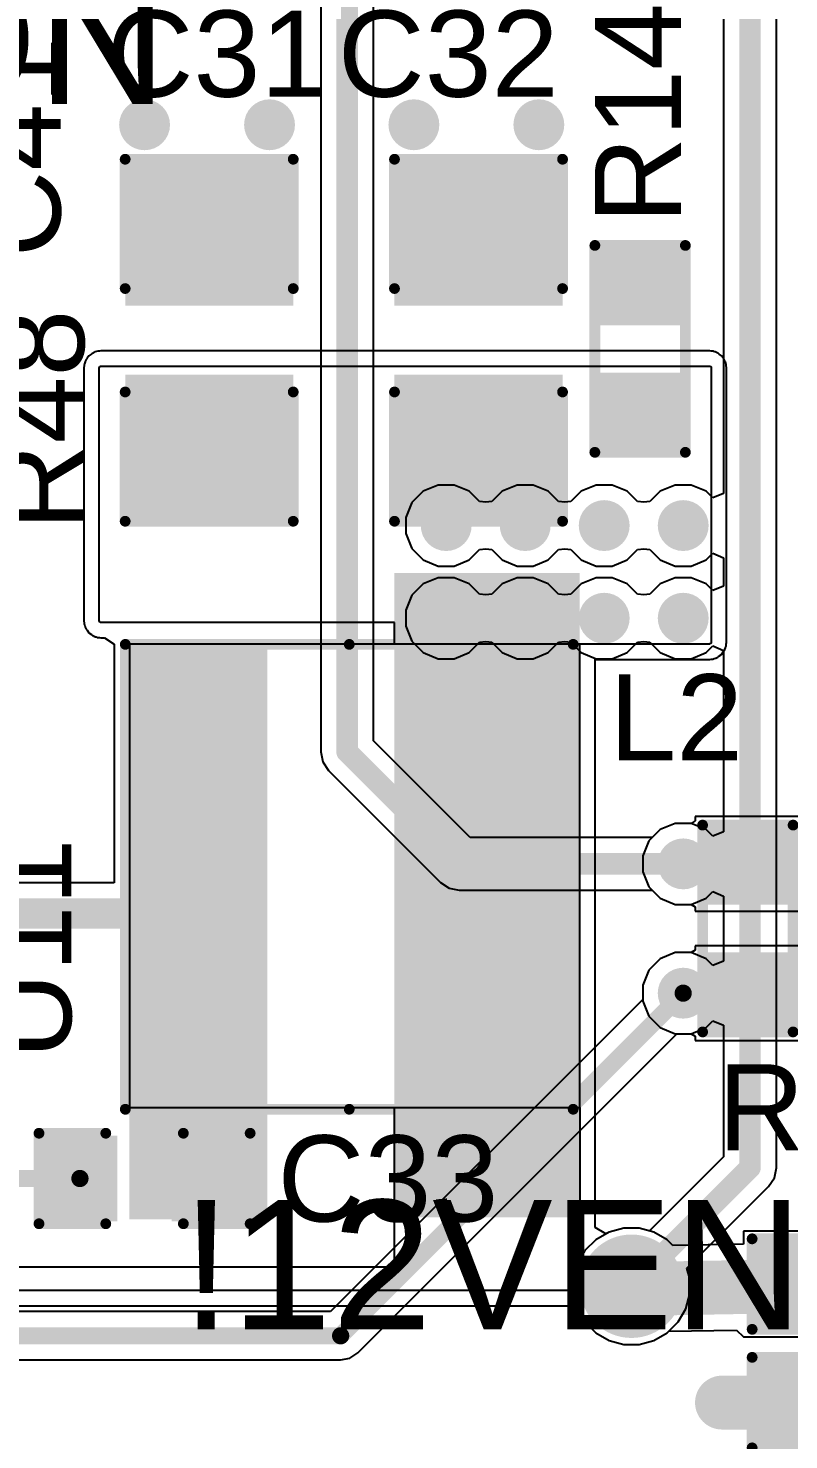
# Model space of a CAD drawing. Header units: millimetres. Extents: x 0 to 215, y 0 to 215.
# Drawn here: x 1.191 to 1.544, y 1.318 to 1.973 of the extents above; entities that cross this region are included whole.
import ezdxf

# ---------------------------------------------------------------- set-up
doc = ezdxf.new("R2010")
doc.units = ezdxf.units.MM
doc.header["$MEASUREMENT"] = 0
for name, color, linetype in [('BottomLayer', 5, 'Continuous'), ('BottomSolder', 6, 'Continuous'), ('MultiLayer', 9, 'Continuous'), ('PadHoleLayer', 156, 'Continuous'), ('TopLayer', 1, 'Continuous'), ('TopOverlay', 2, 'Continuous'), ('TopPaste', 8, 'Continuous'), ('TopSolder', 216, 'Continuous'), ('ViaHoleLayer', 16, 'Continuous')]:
    doc.layers.add(name, color=color, linetype=linetype)
doc.styles.add('Arial', font='', dxfattribs={"height": 0.2})
doc.styles.get('Arial').set_extended_font_data('Arial')

# ---------------------------------------------------------------- blocks, each defined once
blk = doc.blocks.new('R___0603_26')
at = {"layer": 'TopLayer'}
for points in [[(-0.015, 0.0175), (-0.015, -0.0175), (-0.045, -0.0175), (-0.045, 0.0175)], [(0.045, 0.0175), (0.045, -0.0175), (0.015, -0.0175), (0.015, 0.0175)]]:
    blk.add_hatch(color=1, dxfattribs=at).paths.add_polyline_path(points)
at = {"layer": 'TopPaste'}
for points in [[(-0.015, 0.0175), (-0.015, -0.0175), (-0.045, -0.0175), (-0.045, 0.0175)], [(0.045, 0.0175), (0.045, -0.0175), (0.015, -0.0175), (0.015, 0.0175)]]:
    blk.add_hatch(color=8, dxfattribs=at).paths.add_polyline_path(points)
at = {"layer": 'TopSolder'}
for points in [[(-0.011, 0.0215), (-0.011, -0.0215), (-0.049, -0.0215), (-0.049, 0.0215)], [(0.049, 0.0215), (0.049, -0.0215), (0.011, -0.0215), (0.011, 0.0215)]]:
    blk.add_hatch(color=216, dxfattribs=at).paths.add_polyline_path(points)
at = {"layer": 'TopOverlay', "const_width": 0.005}
for points in [[(-0.048, -0.021), (-0.048, 0.021)], [(0.048, 0.021), (-0.048, 0.021)], [(0.048, -0.021), (0.048, 0.021)], [(0.048, -0.021), (-0.048, -0.021)]]:
    blk.add_lwpolyline(points, dxfattribs=at)
at = {"layer": 'TopOverlay', "const_width": 0.0025}
for points in [[(-0.04925, 0.021, 1), (-0.04675, 0.021, 1)], [(-0.04925, 0.021, 1), (-0.04675, 0.021, 1)], [(0.04675, 0.021, 1), (0.04925, 0.021, 1)], [(0.04675, 0.021, 1), (0.04925, 0.021, 1)], [(-0.04925, -0.021, 1), (-0.04675, -0.021, 1)], [(-0.04925, -0.021, 1), (-0.04675, -0.021, 1)], [(0.04675, -0.021, 1), (0.04925, -0.021, 1)], [(0.04675, -0.021, 1), (0.04925, -0.021, 1)]]:
    blk.add_lwpolyline(points, format="xyb", close=True, dxfattribs=at)
blk = doc.blocks.new('R___0603_37')
at = {"layer": 'TopLayer'}
for points in [[(-0.015, 0.0175), (-0.015, -0.0175), (-0.045, -0.0175), (-0.045, 0.0175)], [(0.045, 0.0175), (0.045, -0.0175), (0.015, -0.0175), (0.015, 0.0175)]]:
    blk.add_hatch(color=1, dxfattribs=at).paths.add_polyline_path(points)
at = {"layer": 'TopPaste'}
for points in [[(-0.015, 0.0175), (-0.015, -0.0175), (-0.045, -0.0175), (-0.045, 0.0175)], [(0.045, 0.0175), (0.045, -0.0175), (0.015, -0.0175), (0.015, 0.0175)]]:
    blk.add_hatch(color=8, dxfattribs=at).paths.add_polyline_path(points)
at = {"layer": 'TopSolder'}
for points in [[(-0.011, 0.0215), (-0.011, -0.0215), (-0.049, -0.0215), (-0.049, 0.0215)], [(0.049, 0.0215), (0.049, -0.0215), (0.011, -0.0215), (0.011, 0.0215)]]:
    blk.add_hatch(color=216, dxfattribs=at).paths.add_polyline_path(points)
at = {"layer": 'TopOverlay', "const_width": 0.005}
for points in [[(-0.048, 0.021), (-0.048, -0.021)], [(0.048, 0.021), (-0.048, 0.021)], [(0.048, 0.021), (0.048, -0.021)], [(0.048, -0.021), (-0.048, -0.021)]]:
    blk.add_lwpolyline(points, dxfattribs=at)
at = {"layer": 'TopOverlay', "const_width": 0.0025}
for points in [[(-0.04925, 0.021, 1), (-0.04675, 0.021, 1)], [(-0.04925, 0.021, 1), (-0.04675, 0.021, 1)], [(0.04675, 0.021, 1), (0.04925, 0.021, 1)], [(0.04675, 0.021, 1), (0.04925, 0.021, 1)], [(-0.04925, -0.021, 1), (-0.04675, -0.021, 1)], [(-0.04925, -0.021, 1), (-0.04675, -0.021, 1)], [(0.04675, -0.021, 1), (0.04925, -0.021, 1)], [(0.04675, -0.021, 1), (0.04925, -0.021, 1)]]:
    blk.add_lwpolyline(points, format="xyb", close=True, dxfattribs=at)
blk = doc.blocks.new('R___0603_38')
at = {"layer": 'TopLayer'}
for points in [[(-0.015, 0.0175), (-0.015, -0.0175), (-0.045, -0.0175), (-0.045, 0.0175)], [(0.045, 0.0175), (0.045, -0.0175), (0.015, -0.0175), (0.015, 0.0175)]]:
    blk.add_hatch(color=1, dxfattribs=at).paths.add_polyline_path(points)
at = {"layer": 'TopPaste'}
for points in [[(-0.015, 0.0175), (-0.015, -0.0175), (-0.045, -0.0175), (-0.045, 0.0175)], [(0.045, 0.0175), (0.045, -0.0175), (0.015, -0.0175), (0.015, 0.0175)]]:
    blk.add_hatch(color=8, dxfattribs=at).paths.add_polyline_path(points)
at = {"layer": 'TopSolder'}
for points in [[(-0.011, 0.0215), (-0.011, -0.0215), (-0.049, -0.0215), (-0.049, 0.0215)], [(0.049, 0.0215), (0.049, -0.0215), (0.011, -0.0215), (0.011, 0.0215)]]:
    blk.add_hatch(color=216, dxfattribs=at).paths.add_polyline_path(points)
at = {"layer": 'TopOverlay', "const_width": 0.005}
for points in [[(-0.048, -0.021), (-0.048, 0.021)], [(-0.048, 0.021), (0.048, 0.021)], [(0.048, -0.021), (0.048, 0.021)], [(-0.048, -0.021), (0.048, -0.021)]]:
    blk.add_lwpolyline(points, dxfattribs=at)
at = {"layer": 'TopOverlay', "const_width": 0.0025}
for points in [[(-0.04925, 0.021, 1), (-0.04675, 0.021, 1)], [(-0.04925, 0.021, 1), (-0.04675, 0.021, 1)], [(0.04675, 0.021, 1), (0.04925, 0.021, 1)], [(0.04675, 0.021, 1), (0.04925, 0.021, 1)], [(-0.04925, -0.021, 1), (-0.04675, -0.021, 1)], [(-0.04925, -0.021, 1), (-0.04675, -0.021, 1)], [(0.04675, -0.021, 1), (0.04925, -0.021, 1)], [(0.04675, -0.021, 1), (0.04925, -0.021, 1)]]:
    blk.add_lwpolyline(points, format="xyb", close=True, dxfattribs=at)
blk = doc.blocks.new('R___0603_67')
at = {"layer": 'TopLayer'}
for points in [[(-0.015, 0.0175), (-0.015, -0.0175), (-0.045, -0.0175), (-0.045, 0.0175)], [(0.045, 0.0175), (0.045, -0.0175), (0.015, -0.0175), (0.015, 0.0175)]]:
    blk.add_hatch(color=1, dxfattribs=at).paths.add_polyline_path(points)
at = {"layer": 'TopPaste'}
for points in [[(-0.015, 0.0175), (-0.015, -0.0175), (-0.045, -0.0175), (-0.045, 0.0175)], [(0.045, 0.0175), (0.045, -0.0175), (0.015, -0.0175), (0.015, 0.0175)]]:
    blk.add_hatch(color=8, dxfattribs=at).paths.add_polyline_path(points)
at = {"layer": 'TopSolder'}
for points in [[(-0.011, 0.0215), (-0.011, -0.0215), (-0.049, -0.0215), (-0.049, 0.0215)], [(0.049, 0.0215), (0.049, -0.0215), (0.011, -0.0215), (0.011, 0.0215)]]:
    blk.add_hatch(color=216, dxfattribs=at).paths.add_polyline_path(points)
at = {"layer": 'TopOverlay', "const_width": 0.005}
for points in [[(0.048, 0.021), (-0.048, 0.021)], [(-0.048, -0.021), (-0.048, 0.021)], [(0.048, -0.021), (0.048, 0.021)], [(0.048, -0.021), (-0.048, -0.021)]]:
    blk.add_lwpolyline(points, dxfattribs=at)
at = {"layer": 'TopOverlay', "const_width": 0.0025}
for points in [[(-0.04925, 0.021, 1), (-0.04675, 0.021, 1)], [(-0.04925, 0.021, 1), (-0.04675, 0.021, 1)], [(0.04675, 0.021, 1), (0.04925, 0.021, 1)], [(0.04675, 0.021, 1), (0.04925, 0.021, 1)], [(-0.04925, -0.021, 1), (-0.04675, -0.021, 1)], [(-0.04925, -0.021, 1), (-0.04675, -0.021, 1)], [(0.04675, -0.021, 1), (0.04925, -0.021, 1)], [(0.04675, -0.021, 1), (0.04925, -0.021, 1)]]:
    blk.add_lwpolyline(points, format="xyb", close=True, dxfattribs=at)
blk = doc.blocks.new('XAL5030_122MEC_95')
at = {"layer": 'TopLayer'}
for points in [[(-0.08839, -0.09252), (-0.08839, 0.09252), (-0.04193, 0.09252), (-0.04193, -0.09252)], [(0.04193, -0.09252), (0.04193, 0.09252), (0.08839, 0.09252), (0.08839, -0.09252)]]:
    blk.add_hatch(color=1, dxfattribs=at).paths.add_polyline_path(points)
at = {"layer": 'TopPaste'}
for points in [[(-0.08839, -0.09252), (-0.08839, 0.09252), (-0.04193, 0.09252), (-0.04193, -0.09252)], [(0.04193, -0.09252), (0.04193, 0.09252), (0.08839, 0.09252), (0.08839, -0.09252)]]:
    blk.add_hatch(color=8, dxfattribs=at).paths.add_polyline_path(points)
at = {"layer": 'TopSolder'}
for points in [[(-0.09039, -0.09452), (-0.09039, 0.09452), (-0.03993, 0.09452), (-0.03993, -0.09452)], [(0.03993, -0.09452), (0.03993, 0.09452), (0.09039, 0.09452), (0.09039, -0.09452)]]:
    blk.add_hatch(color=216, dxfattribs=at).paths.add_polyline_path(points)
at = {"layer": 'TopOverlay', "const_width": 0.005}
for points in [[(0, 0.10787), (-0.10394, 0.10787)], [(-0.10394, 0.10787), (-0.10394, -0.10787)], [(0.10394, 0.10787), (0, 0.10787)], [(0.10394, 0.10787), (0.10394, -0.10787)], [(0, -0.10787), (-0.10394, -0.10787)], [(0.10394, -0.10787), (0, -0.10787)]]:
    blk.add_lwpolyline(points, dxfattribs=at)
at = {"layer": 'TopOverlay', "const_width": 0.0025}
for points in [[(-0.10519, 0.10787, 1), (-0.10269, 0.10787, 1)], [(-0.10519, 0.10787, 1), (-0.10269, 0.10787, 1)], [(-0.00125, 0.10787, 1), (0.00125, 0.10787, 1)], [(-0.00125, 0.10787, 1), (0.00125, 0.10787, 1)], [(0.10269, 0.10787, 1), (0.10519, 0.10787, 1)], [(0.10269, 0.10787, 1), (0.10519, 0.10787, 1)], [(-0.10519, -0.10787, 1), (-0.10269, -0.10787, 1)], [(-0.10519, -0.10787, 1), (-0.10269, -0.10787, 1)], [(-0.00125, -0.10787, 1), (0.00125, -0.10787, 1)], [(-0.00125, -0.10787, 1), (0.00125, -0.10787, 1)], [(0.10269, -0.10787, 1), (0.10519, -0.10787, 1)], [(0.10269, -0.10787, 1), (0.10519, -0.10787, 1)]]:
    blk.add_lwpolyline(points, format="xyb", close=True, dxfattribs=at)
blk = doc.blocks.new('T____P______TH_1_8___H_________0_92___113')
at = {"layer": 'BottomLayer'}
h = blk.add_hatch(color=5, dxfattribs=at)
edge = h.paths.add_edge_path()
edge.add_arc((0, 0), 0.02, 0, 360)
at = {"layer": 'BottomSolder'}
h = blk.add_hatch(color=6, dxfattribs=at)
edge = h.paths.add_edge_path()
edge.add_arc((0, 0), 0.024, 0, 360)
at = {"layer": 'MultiLayer'}
h = blk.add_hatch(color=9, dxfattribs=at)
edge = h.paths.add_edge_path()
edge.add_arc((0, 0), 0.02, 0, 360)
at = {"layer": 'PadHoleLayer'}
h = blk.add_hatch(color=156, dxfattribs=at)
edge = h.paths.add_edge_path()
edge.add_arc((0, 0), 0.01, 0, 360)
at = {"layer": 'TopLayer'}
h = blk.add_hatch(color=1, dxfattribs=at)
edge = h.paths.add_edge_path()
edge.add_arc((0, 0), 0.02, 0, 360)
at = {"layer": 'TopSolder'}
h = blk.add_hatch(color=216, dxfattribs=at)
edge = h.paths.add_edge_path()
edge.add_arc((0, 0), 0.024, 0, 360)
blk = doc.blocks.new('C___0603_174')
at = {"layer": 'TopLayer'}
for points in [[(-0.015, 0.0175), (-0.015, -0.0175), (-0.045, -0.0175), (-0.045, 0.0175)], [(0.045, 0.0175), (0.045, -0.0175), (0.015, -0.0175), (0.015, 0.0175)]]:
    blk.add_hatch(color=1, dxfattribs=at).paths.add_polyline_path(points)
at = {"layer": 'TopPaste'}
for points in [[(-0.015, 0.0175), (-0.015, -0.0175), (-0.045, -0.0175), (-0.045, 0.0175)], [(0.045, 0.0175), (0.045, -0.0175), (0.015, -0.0175), (0.015, 0.0175)]]:
    blk.add_hatch(color=8, dxfattribs=at).paths.add_polyline_path(points)
at = {"layer": 'TopSolder'}
for points in [[(-0.01264, 0.01986), (-0.01264, -0.01986), (-0.04736, -0.01986), (-0.04736, 0.01986)], [(0.04736, 0.01986), (0.04736, -0.01986), (0.01264, -0.01986), (0.01264, 0.01986)]]:
    blk.add_hatch(color=216, dxfattribs=at).paths.add_polyline_path(points)
at = {"layer": 'TopOverlay', "const_width": 0.005}
for points in [[(-0.049, -0.021), (-0.049, 0.021)], [(-0.049, 0.021), (-0.018, 0.021)], [(0.018, 0.021), (0.049, 0.021)], [(0.049, -0.021), (0.049, 0.021)], [(-0.049, -0.021), (-0.018, -0.021)], [(0.018, -0.021), (0.049, -0.021)]]:
    blk.add_lwpolyline(points, dxfattribs=at)
at = {"layer": 'TopOverlay', "const_width": 0.0025}
for points in [[(-0.05025, 0.021, 1), (-0.04775, 0.021, 1)], [(-0.05025, 0.021, 1), (-0.04775, 0.021, 1)], [(-0.01925, 0.021, 1), (-0.01675, 0.021, 1)], [(0.01675, 0.021, 1), (0.01925, 0.021, 1)], [(0.04775, 0.021, 1), (0.05025, 0.021, 1)], [(0.04775, 0.021, 1), (0.05025, 0.021, 1)], [(-0.05025, -0.021, 1), (-0.04775, -0.021, 1)], [(-0.05025, -0.021, 1), (-0.04775, -0.021, 1)], [(-0.01925, -0.021, 1), (-0.01675, -0.021, 1)], [(0.01675, -0.021, 1), (0.01925, -0.021, 1)], [(0.04775, -0.021, 1), (0.05025, -0.021, 1)], [(0.04775, -0.021, 1), (0.05025, -0.021, 1)]]:
    blk.add_lwpolyline(points, format="xyb", close=True, dxfattribs=at)
blk = doc.blocks.new('C___1206_175')
at = {"layer": 'TopLayer'}
for points in [[(-0.08, 0.035), (-0.02, 0.035), (-0.02, -0.035), (-0.08, -0.035)], [(0.02, 0.035), (0.08, 0.035), (0.08, -0.035), (0.02, -0.035)]]:
    blk.add_hatch(color=1, dxfattribs=at).paths.add_polyline_path(points)
at = {"layer": 'TopPaste'}
for points in [[(-0.08, 0.035), (-0.02, 0.035), (-0.02, -0.035), (-0.08, -0.035)], [(0.02, 0.035), (0.08, 0.035), (0.08, -0.035), (0.02, -0.035)]]:
    blk.add_hatch(color=8, dxfattribs=at).paths.add_polyline_path(points)
at = {"layer": 'TopSolder'}
for points in [[(-0.084, 0.039), (-0.016, 0.039), (-0.016, -0.039), (-0.084, -0.039)], [(0.016, 0.039), (0.084, 0.039), (0.084, -0.039), (0.016, -0.039)]]:
    blk.add_hatch(color=216, dxfattribs=at).paths.add_polyline_path(points)
at = {"layer": 'TopOverlay', "const_width": 0.005}
for points in [[(-0.024, 0.039), (-0.084, 0.039)], [(-0.084, -0.039), (-0.084, 0.039)], [(0.084, 0.039), (0.024, 0.039)], [(0.084, -0.039), (0.084, 0.039)], [(-0.024, -0.039), (-0.084, -0.039)], [(0.084, -0.039), (0.024, -0.039)]]:
    blk.add_lwpolyline(points, dxfattribs=at)
at = {"layer": 'TopOverlay', "const_width": 0.0025}
for points in [[(-0.08525, 0.039, 1), (-0.08275, 0.039, 1)], [(-0.08525, 0.039, 1), (-0.08275, 0.039, 1)], [(-0.02525, 0.039, 1), (-0.02275, 0.039, 1)], [(0.02275, 0.039, 1), (0.02525, 0.039, 1)], [(0.08275, 0.039, 1), (0.08525, 0.039, 1)], [(0.08275, 0.039, 1), (0.08525, 0.039, 1)], [(-0.08525, -0.039, 1), (-0.08275, -0.039, 1)], [(-0.08525, -0.039, 1), (-0.08275, -0.039, 1)], [(-0.02525, -0.039, 1), (-0.02275, -0.039, 1)], [(0.02275, -0.039, 1), (0.02525, -0.039, 1)], [(0.08275, -0.039, 1), (0.08525, -0.039, 1)], [(0.08275, -0.039, 1), (0.08525, -0.039, 1)]]:
    blk.add_lwpolyline(points, format="xyb", close=True, dxfattribs=at)
blk = doc.blocks.new('C___1206_176')
at = {"layer": 'TopLayer'}
for points in [[(-0.08, 0.035), (-0.02, 0.035), (-0.02, -0.035), (-0.08, -0.035)], [(0.02, 0.035), (0.08, 0.035), (0.08, -0.035), (0.02, -0.035)]]:
    blk.add_hatch(color=1, dxfattribs=at).paths.add_polyline_path(points)
at = {"layer": 'TopPaste'}
for points in [[(-0.08, 0.035), (-0.02, 0.035), (-0.02, -0.035), (-0.08, -0.035)], [(0.02, 0.035), (0.08, 0.035), (0.08, -0.035), (0.02, -0.035)]]:
    blk.add_hatch(color=8, dxfattribs=at).paths.add_polyline_path(points)
at = {"layer": 'TopSolder'}
for points in [[(-0.084, 0.039), (-0.016, 0.039), (-0.016, -0.039), (-0.084, -0.039)], [(0.016, 0.039), (0.084, 0.039), (0.084, -0.039), (0.016, -0.039)]]:
    blk.add_hatch(color=216, dxfattribs=at).paths.add_polyline_path(points)
at = {"layer": 'TopOverlay', "const_width": 0.005}
for points in [[(-0.024, 0.039), (-0.084, 0.039)], [(-0.084, -0.039), (-0.084, 0.039)], [(0.084, 0.039), (0.024, 0.039)], [(0.084, -0.039), (0.084, 0.039)], [(-0.024, -0.039), (-0.084, -0.039)], [(0.084, -0.039), (0.024, -0.039)]]:
    blk.add_lwpolyline(points, dxfattribs=at)
at = {"layer": 'TopOverlay', "const_width": 0.0025}
for points in [[(-0.08525, 0.039, 1), (-0.08275, 0.039, 1)], [(-0.08525, 0.039, 1), (-0.08275, 0.039, 1)], [(-0.02525, 0.039, 1), (-0.02275, 0.039, 1)], [(0.02275, 0.039, 1), (0.02525, 0.039, 1)], [(0.08275, 0.039, 1), (0.08525, 0.039, 1)], [(0.08275, 0.039, 1), (0.08525, 0.039, 1)], [(-0.08525, -0.039, 1), (-0.08275, -0.039, 1)], [(-0.08525, -0.039, 1), (-0.08275, -0.039, 1)], [(-0.02525, -0.039, 1), (-0.02275, -0.039, 1)], [(0.02275, -0.039, 1), (0.02525, -0.039, 1)], [(0.08275, -0.039, 1), (0.08525, -0.039, 1)], [(0.08275, -0.039, 1), (0.08525, -0.039, 1)]]:
    blk.add_lwpolyline(points, format="xyb", close=True, dxfattribs=at)

msp = doc.modelspace()

# ---------------------------------------------------------------- hatches: boundary and pattern name
at = {"layer": 'BottomLayer'}
h = msp.add_hatch(color=5, dxfattribs=at)
edge = h.paths.add_edge_path()
edge.add_arc((1.245, 1.928), 0.01181, 0, 360)
h = msp.add_hatch(color=5, dxfattribs=at)
edge = h.paths.add_edge_path()
edge.add_arc((1.303, 1.928), 0.01181, 0, 360)
h = msp.add_hatch(color=5, dxfattribs=at)
edge = h.paths.add_edge_path()
edge.add_arc((1.37, 1.928), 0.01181, 0, 360)
h = msp.add_hatch(color=5, dxfattribs=at)
edge = h.paths.add_edge_path()
edge.add_arc((1.428, 1.928), 0.01181, 0, 360)
h = msp.add_hatch(color=5, dxfattribs=at)
edge = h.paths.add_edge_path()
edge.add_arc((1.385, 1.742), 0.01181, 0, 360)
h = msp.add_hatch(color=5, dxfattribs=at)
edge = h.paths.add_edge_path()
edge.add_arc((1.42167, 1.742), 0.01181, 0, 360)
h = msp.add_hatch(color=5, dxfattribs=at)
edge = h.paths.add_edge_path()
edge.add_arc((1.45833, 1.742), 0.01181, 0, 360)
h = msp.add_hatch(color=5, dxfattribs=at)
edge = h.paths.add_edge_path()
edge.add_arc((1.495, 1.742), 0.01181, 0, 360)
h = msp.add_hatch(color=5, dxfattribs=at)
edge = h.paths.add_edge_path()
edge.add_arc((1.385, 1.699), 0.01181, 0, 360)
h = msp.add_hatch(color=5, dxfattribs=at)
edge = h.paths.add_edge_path()
edge.add_arc((1.42167, 1.699), 0.01181, 0, 360)
h = msp.add_hatch(color=5, dxfattribs=at)
edge = h.paths.add_edge_path()
edge.add_arc((1.45833, 1.699), 0.01181, 0, 360)
h = msp.add_hatch(color=5, dxfattribs=at)
edge = h.paths.add_edge_path()
edge.add_arc((1.495, 1.699), 0.01181, 0, 360)
h = msp.add_hatch(color=5, dxfattribs=at)
edge = h.paths.add_edge_path()
edge.add_arc((1.495, 1.585), 0.01181, 0, 360)
h = msp.add_hatch(color=5, dxfattribs=at)
edge = h.paths.add_edge_path()
edge.add_arc((1.495, 1.525), 0.01181, 0, 360)
h = msp.add_hatch(color=5, dxfattribs=at)
edge = h.paths.add_edge_path()
edge.add_arc((1.513, 1.335), 0.01181, 0, 360)
at = {"layer": 'TopLayer'}
h = msp.add_hatch(color=1, dxfattribs=at)
edge = h.paths.add_edge_path()
edge.add_arc((1.245, 1.928), 0.01181, 0, 360)
h = msp.add_hatch(color=1, dxfattribs=at)
edge = h.paths.add_edge_path()
edge.add_arc((1.303, 1.928), 0.01181, 0, 360)
h = msp.add_hatch(color=1, dxfattribs=at)
edge = h.paths.add_edge_path()
edge.add_arc((1.37, 1.928), 0.01181, 0, 360)
h = msp.add_hatch(color=1, dxfattribs=at)
edge = h.paths.add_edge_path()
edge.add_arc((1.428, 1.928), 0.01181, 0, 360)
h = msp.add_hatch(color=1, dxfattribs=at)
edge = h.paths.add_edge_path()
edge.add_arc((1.385, 1.742), 0.01181, 0, 360)
h = msp.add_hatch(color=1, dxfattribs=at)
edge = h.paths.add_edge_path()
edge.add_arc((1.42167, 1.742), 0.01181, 0, 360)
h = msp.add_hatch(color=1, dxfattribs=at)
edge = h.paths.add_edge_path()
edge.add_arc((1.45833, 1.742), 0.01181, 0, 360)
h = msp.add_hatch(color=1, dxfattribs=at)
edge = h.paths.add_edge_path()
edge.add_arc((1.495, 1.742), 0.01181, 0, 360)
for points in [[(1.361, 1.421), (1.447, 1.421), (1.447, 1.72), (1.361, 1.72)], [(1.238, 1.42), (1.302, 1.42), (1.302, 1.687), (1.238, 1.687)], [(1.026, 1.555), (1.267, 1.555), (1.267, 1.569), (1.026, 1.569)]]:
    msp.add_hatch(color=1, dxfattribs=at).paths.add_polyline_path(points)
h = msp.add_hatch(color=1, dxfattribs=at)
edge = h.paths.add_edge_path()
edge.add_arc((1.385, 1.699), 0.01181, 0, 360)
h = msp.add_hatch(color=1, dxfattribs=at)
edge = h.paths.add_edge_path()
edge.add_arc((1.42167, 1.699), 0.01181, 0, 360)
h = msp.add_hatch(color=1, dxfattribs=at)
edge = h.paths.add_edge_path()
edge.add_arc((1.45833, 1.699), 0.01181, 0, 360)
h = msp.add_hatch(color=1, dxfattribs=at)
edge = h.paths.add_edge_path()
edge.add_arc((1.495, 1.699), 0.01181, 0, 360)
h = msp.add_hatch(color=1, dxfattribs=at)
edge = h.paths.add_edge_path()
edge.add_arc((1.495, 1.585), 0.01181, 0, 360)
h = msp.add_hatch(color=1, dxfattribs=at)
edge = h.paths.add_edge_path()
edge.add_arc((1.495, 1.525), 0.01181, 0, 360)
h = msp.add_hatch(color=1, dxfattribs=at)
edge = h.paths.add_edge_path()
edge.add_arc((1.513, 1.335), 0.01181, 0, 360)
at = {"layer": 'ViaHoleLayer'}
h = msp.add_hatch(color=16, dxfattribs=at)
edge = h.paths.add_edge_path()
edge.add_arc((1.245, 1.928), 0.00591, 0, 360)
h = msp.add_hatch(color=16, dxfattribs=at)
edge = h.paths.add_edge_path()
edge.add_arc((1.303, 1.928), 0.00591, 0, 360)
h = msp.add_hatch(color=16, dxfattribs=at)
edge = h.paths.add_edge_path()
edge.add_arc((1.37, 1.928), 0.00591, 0, 360)
h = msp.add_hatch(color=16, dxfattribs=at)
edge = h.paths.add_edge_path()
edge.add_arc((1.428, 1.928), 0.00591, 0, 360)
h = msp.add_hatch(color=16, dxfattribs=at)
edge = h.paths.add_edge_path()
edge.add_arc((1.385, 1.742), 0.00591, 0, 360)
h = msp.add_hatch(color=16, dxfattribs=at)
edge = h.paths.add_edge_path()
edge.add_arc((1.42167, 1.742), 0.00591, 0, 360)
h = msp.add_hatch(color=16, dxfattribs=at)
edge = h.paths.add_edge_path()
edge.add_arc((1.45833, 1.742), 0.00591, 0, 360)
h = msp.add_hatch(color=16, dxfattribs=at)
edge = h.paths.add_edge_path()
edge.add_arc((1.495, 1.742), 0.00591, 0, 360)
h = msp.add_hatch(color=16, dxfattribs=at)
edge = h.paths.add_edge_path()
edge.add_arc((1.385, 1.699), 0.00591, 0, 360)
h = msp.add_hatch(color=16, dxfattribs=at)
edge = h.paths.add_edge_path()
edge.add_arc((1.42167, 1.699), 0.00591, 0, 360)
h = msp.add_hatch(color=16, dxfattribs=at)
edge = h.paths.add_edge_path()
edge.add_arc((1.45833, 1.699), 0.00591, 0, 360)
h = msp.add_hatch(color=16, dxfattribs=at)
edge = h.paths.add_edge_path()
edge.add_arc((1.495, 1.699), 0.00591, 0, 360)
h = msp.add_hatch(color=16, dxfattribs=at)
edge = h.paths.add_edge_path()
edge.add_arc((1.495, 1.585), 0.00591, 0, 360)
h = msp.add_hatch(color=16, dxfattribs=at)
edge = h.paths.add_edge_path()
edge.add_arc((1.495, 1.525), 0.00591, 0, 360)
h = msp.add_hatch(color=16, dxfattribs=at)
edge = h.paths.add_edge_path()
edge.add_arc((1.513, 1.335), 0.00591, 0, 360)

# ---------------------------------------------------------------- linework, layer by layer
at = {"layer": 'BottomLayer'}
for p, q in [((1.32676, 2.282), (1.32676, 1.637)), ((1.35124, 1.64207), (1.35124, 2.27693)), ((1.51376, 2.126), (1.51376, 1.75691)), ((1.53824, 1.444), (1.53824, 2.12093)), ((1.37434, 1.75795), (1.36905, 1.75266)), ((1.38126, 1.76081), (1.37434, 1.75795)), ((1.38874, 1.76081), (1.38126, 1.76081)), ((1.39566, 1.75795), (1.38874, 1.76081)), ((1.4005, 1.75311), (1.39566, 1.75795)), ((1.41101, 1.75795), (1.40617, 1.75311)), ((1.41793, 1.76081), (1.41101, 1.75795)), ((1.42541, 1.76081), (1.41793, 1.76081)), ((1.43232, 1.75795), (1.42541, 1.76081)), ((1.43716, 1.75311), (1.43232, 1.75795)), ((1.44768, 1.75795), (1.44284, 1.75311)), ((1.45459, 1.76081), (1.44768, 1.75795)), ((1.46208, 1.76081), (1.45459, 1.76081)), ((1.46899, 1.75795), (1.46208, 1.76081)), ((1.47383, 1.75311), (1.46899, 1.75795)), ((1.48434, 1.75795), (1.47951, 1.75311)), ((1.49126, 1.76081), (1.48434, 1.75795)), ((1.49874, 1.76081), (1.49126, 1.76081)), ((1.50566, 1.75795), (1.49874, 1.76081)), ((1.50876, 1.75484), (1.50566, 1.75795)), ((1.51376, 1.75691), (1.50876, 1.75484)), ((1.36905, 1.75266), (1.36619, 1.74574)), ((1.40333, 1.75286), (1.4005, 1.75311)), ((1.40617, 1.75311), (1.40333, 1.75286)), ((1.44, 1.75286), (1.43716, 1.75311)), ((1.44284, 1.75311), (1.44, 1.75286)), ((1.47667, 1.75286), (1.47383, 1.75311)), ((1.47951, 1.75311), (1.47667, 1.75286)), ((1.36619, 1.74574), (1.36619, 1.73826)), ((1.36619, 1.73826), (1.36905, 1.73134)), ((1.36905, 1.73134), (1.37434, 1.72605)), ((1.39566, 1.72605), (1.4005, 1.73089)), ((1.4005, 1.73089), (1.40333, 1.73114)), ((1.40333, 1.73114), (1.40617, 1.73089)), ((1.40617, 1.73089), (1.41101, 1.72605)), ((1.43232, 1.72605), (1.43716, 1.73089)), ((1.43716, 1.73089), (1.44, 1.73114)), ((1.44, 1.73114), (1.44284, 1.73089)), ((1.44284, 1.73089), (1.44768, 1.72605)), ((1.46899, 1.72605), (1.47383, 1.73089)), ((1.47383, 1.73089), (1.47667, 1.73114)), ((1.47667, 1.73114), (1.47951, 1.73089)), ((1.47951, 1.73089), (1.48434, 1.72605)), ((1.37434, 1.72605), (1.38126, 1.72319)), ((1.38126, 1.72319), (1.38874, 1.72319)), ((1.38874, 1.72319), (1.39566, 1.72605)), ((1.41101, 1.72605), (1.41793, 1.72319)), ((1.41793, 1.72319), (1.42541, 1.72319)), ((1.42541, 1.72319), (1.43232, 1.72605)), ((1.44768, 1.72605), (1.45459, 1.72319)), ((1.45459, 1.72319), (1.46208, 1.72319)), ((1.46208, 1.72319), (1.46899, 1.72605)), ((1.48434, 1.72605), (1.49126, 1.72319)), ((1.49126, 1.72319), (1.49874, 1.72319)), ((1.49874, 1.72319), (1.50566, 1.72605)), ((1.50566, 1.72605), (1.50876, 1.72916)), ((1.50876, 1.72916), (1.51376, 1.72709)), ((1.51376, 1.72709), (1.51376, 1.71391)), ((1.38126, 1.71781), (1.37434, 1.71495)), ((1.38874, 1.71781), (1.38126, 1.71781)), ((1.39566, 1.71495), (1.38874, 1.71781)), ((1.41793, 1.71781), (1.41101, 1.71495)), ((1.42541, 1.71781), (1.41793, 1.71781)), ((1.43232, 1.71495), (1.42541, 1.71781)), ((1.45459, 1.71781), (1.44768, 1.71495)), ((1.46208, 1.71781), (1.45459, 1.71781)), ((1.46899, 1.71495), (1.46208, 1.71781)), ((1.49126, 1.71781), (1.48434, 1.71495)), ((1.49874, 1.71781), (1.49126, 1.71781)), ((1.50566, 1.71495), (1.49874, 1.71781)), ((1.37434, 1.71495), (1.36905, 1.70966)), ((1.4005, 1.71011), (1.39566, 1.71495)), ((1.40333, 1.70986), (1.4005, 1.71011)), ((1.40617, 1.71011), (1.40333, 1.70986)), ((1.41101, 1.71495), (1.40617, 1.71011)), ((1.43716, 1.71011), (1.43232, 1.71495)), ((1.44, 1.70986), (1.43716, 1.71011)), ((1.44284, 1.71011), (1.44, 1.70986)), ((1.44768, 1.71495), (1.44284, 1.71011)), ((1.47383, 1.71011), (1.46899, 1.71495)), ((1.47667, 1.70986), (1.47383, 1.71011)), ((1.47951, 1.71011), (1.47667, 1.70986)), ((1.48434, 1.71495), (1.47951, 1.71011)), ((1.50876, 1.71184), (1.50566, 1.71495)), ((1.51376, 1.71391), (1.50876, 1.71184)), ((1.36905, 1.70966), (1.36619, 1.70274)), ((1.36619, 1.70274), (1.36619, 1.69526)), ((1.36619, 1.69526), (1.36905, 1.68834)), ((1.36905, 1.68834), (1.37434, 1.68305)), ((1.39566, 1.68305), (1.4005, 1.68789)), ((1.4005, 1.68789), (1.40333, 1.68814)), ((1.40333, 1.68814), (1.40617, 1.68789)), ((1.40617, 1.68789), (1.41101, 1.68305)), ((1.43232, 1.68305), (1.43716, 1.68789)), ((1.43716, 1.68789), (1.44, 1.68814)), ((1.44, 1.68814), (1.44284, 1.68789)), ((1.44284, 1.68789), (1.44768, 1.68305)), ((1.46899, 1.68305), (1.47383, 1.68789)), ((1.47383, 1.68789), (1.47667, 1.68814)), ((1.47667, 1.68814), (1.47951, 1.68789)), ((1.47951, 1.68789), (1.48434, 1.68305)), ((1.50566, 1.68305), (1.50876, 1.68616)), ((1.50876, 1.68616), (1.51376, 1.68409)), ((1.51376, 1.68409), (1.51376, 1.59991)), ((1.37434, 1.68305), (1.38126, 1.68019)), ((1.38126, 1.68019), (1.38874, 1.68019)), ((1.38874, 1.68019), (1.39566, 1.68305)), ((1.41101, 1.68305), (1.41793, 1.68019)), ((1.41793, 1.68019), (1.42541, 1.68019)), ((1.42541, 1.68019), (1.43232, 1.68305)), ((1.44768, 1.68305), (1.45459, 1.68019)), ((1.45459, 1.68019), (1.46208, 1.68019)), ((1.46208, 1.68019), (1.46899, 1.68305)), ((1.48434, 1.68305), (1.49126, 1.68019)), ((1.49126, 1.68019), (1.49874, 1.68019)), ((1.49874, 1.68019), (1.50566, 1.68305)), ((1.39607, 1.59724), (1.35124, 1.64207)), ((1.32676, 1.637), (1.3277, 1.63232)), ((1.3277, 1.63232), (1.33035, 1.62835)), ((1.33035, 1.62835), (1.38235, 1.57635)), ((1.48434, 1.60095), (1.48063, 1.59724)), ((1.49126, 1.60381), (1.48434, 1.60095)), ((1.49874, 1.60381), (1.49126, 1.60381)), ((1.50566, 1.60095), (1.49874, 1.60381)), ((1.50876, 1.59784), (1.50566, 1.60095)), ((1.51376, 1.59991), (1.50876, 1.59784)), ((1.48063, 1.59724), (1.39607, 1.59724)), ((1.38235, 1.57635), (1.38632, 1.5737)), ((1.38632, 1.5737), (1.391, 1.57276)), ((1.391, 1.57276), (1.48063, 1.57276)), ((1.48063, 1.57276), (1.48434, 1.56905)), ((1.50566, 1.56905), (1.50876, 1.57216)), ((1.50876, 1.57216), (1.51376, 1.57009)), ((1.48434, 1.56905), (1.49126, 1.56619)), ((1.49126, 1.56619), (1.49874, 1.56619)), ((1.49874, 1.56619), (1.50566, 1.56905)), ((1.51376, 1.57009), (1.51376, 1.53991)), ((1.48434, 1.54095), (1.47905, 1.53566)), ((1.49126, 1.54381), (1.48434, 1.54095)), ((1.49874, 1.54381), (1.49126, 1.54381)), ((1.50566, 1.54095), (1.49874, 1.54381)), ((1.50876, 1.53784), (1.50566, 1.54095)), ((1.51376, 1.53991), (1.50876, 1.53784)), ((1.47905, 1.53566), (1.47619, 1.52874)), ((1.47619, 1.52874), (1.47619, 1.52205)), ((1.47619, 1.52205), (1.33135, 1.37722)), ((1.49874, 1.50619), (1.50566, 1.50905)), ((1.50566, 1.50905), (1.50876, 1.51216)), ((1.50876, 1.51216), (1.51376, 1.51009)), ((1.51376, 1.51009), (1.51376, 1.44907)), ((1.34393, 1.35807), (1.49205, 1.50619)), ((1.49205, 1.50619), (1.49874, 1.50619)), ((1.51376, 1.44907), (1.4794, 1.4147)), ((1.5373, 1.43932), (1.53824, 1.444)), ((1.4967, 1.3974), (1.53465, 1.43535)), ((1.53465, 1.43535), (1.5373, 1.43932)), ((1.46745, 1.416), (1.46058, 1.41416)), ((1.47455, 1.416), (1.46745, 1.416)), ((1.4794, 1.4147), (1.47455, 1.416)), ((1.45442, 1.41061), (1.44939, 1.40558)), ((1.46058, 1.41416), (1.45442, 1.41061)), ((1.44939, 1.40558), (1.44584, 1.39942)), ((1.44584, 1.39942), (1.444, 1.39255)), ((1.498, 1.39255), (1.4967, 1.3974)), ((1.444, 1.39255), (1.444, 1.38545)), ((1.498, 1.38545), (1.498, 1.39255)), ((1.444, 1.38545), (1.44584, 1.37858)), ((1.49616, 1.37858), (1.498, 1.38545)), ((1.33135, 1.37722), (1.12539, 1.37722)), ((1.44584, 1.37858), (1.44939, 1.37242)), ((1.49261, 1.37242), (1.49616, 1.37858)), ((1.44939, 1.37242), (1.45442, 1.36739)), ((1.48758, 1.36739), (1.49261, 1.37242)), ((1.45442, 1.36739), (1.46058, 1.36384)), ((1.46058, 1.36384), (1.46745, 1.362)), ((1.47455, 1.362), (1.48142, 1.36384)), ((1.48142, 1.36384), (1.48758, 1.36739)), ((1.34029, 1.35564), (1.34393, 1.35807)), ((1.46745, 1.362), (1.47455, 1.362)), ((1.12539, 1.35478), (1.336, 1.35478)), ((1.336, 1.35478), (1.34029, 1.35564)), ((1.336, 1.35478), (1.336, 1.35478))]:
    msp.add_line(p, q, dxfattribs=at)
for points, const_width in [([(1.339, 1.637), (1.339, 2.282)], 0.01), ([(1.526, 1.444), (1.526, 2.126)], 0.01), ([(1.339, 1.637), (1.391, 1.585)], 0.01), ([(1.391, 1.585), (1.495, 1.585)], 0.01), ([(1.336, 1.366), (1.495, 1.525)], 0.008), ([(1.471, 1.389), (1.526, 1.444)], 0.01), ([(1.11, 1.366), (1.336, 1.366)], 0.008)]:
    msp.add_lwpolyline(points, dxfattribs=dict(at, const_width=const_width))
for points, const_width in [([(1.3365, 1.637, 1), (1.3415, 1.637, 1)], 0.005), ([(1.3365, 1.637, 1), (1.3415, 1.637, 1)], 0.005), ([(1.3885, 1.585, 1), (1.3935, 1.585, 1)], 0.005), ([(1.3885, 1.585, 1), (1.3935, 1.585, 1)], 0.005), ([(1.4925, 1.585, 1), (1.4975, 1.585, 1)], 0.005), ([(1.493, 1.525, 1), (1.497, 1.525, 1)], 0.004), ([(1.5235, 1.444, 1), (1.5285, 1.444, 1)], 0.005), ([(1.5235, 1.444, 1), (1.5285, 1.444, 1)], 0.005), ([(1.4685, 1.389, 1), (1.4735, 1.389, 1)], 0.005), ([(1.334, 1.366, 1), (1.338, 1.366, 1)], 0.004), ([(1.334, 1.366, 1), (1.338, 1.366, 1)], 0.004)]:
    msp.add_lwpolyline(points, format="xyb", close=True, dxfattribs=dict(at, const_width=const_width))
at = {"layer": 'TopLayer'}
for p, q in [((1.22045, 1.82168), (1.21917, 1.82082)), ((1.22065, 1.82187), (1.22045, 1.82168)), ((1.22074, 1.82193), (1.22065, 1.82187)), ((1.22099, 1.82204), (1.22074, 1.82193)), ((1.22149, 1.82237), (1.22099, 1.82204)), ((1.22188, 1.82254), (1.22149, 1.82237)), ((1.22197, 1.82259), (1.22188, 1.82254)), ((1.22266, 1.82273), (1.22197, 1.82259)), ((1.22331, 1.823), (1.22266, 1.82273)), ((1.22401, 1.823), (1.22331, 1.823)), ((1.2247, 1.82314), (1.22401, 1.823)), ((1.5073, 1.82314), (1.2247, 1.82314)), ((1.50799, 1.823), (1.5073, 1.82314)), ((1.50869, 1.823), (1.50799, 1.823)), ((1.50885, 1.82293), (1.50869, 1.823)), ((1.50903, 1.82292), (1.50885, 1.82293)), ((1.50951, 1.8227), (1.50903, 1.82292)), ((1.50903, 1.82292), (1.50903, 1.82292)), ((1.51003, 1.82259), (1.50951, 1.8227)), ((1.51011, 1.82254), (1.51003, 1.82259)), ((1.51012, 1.82254), (1.51011, 1.82254)), ((1.51051, 1.82237), (1.51012, 1.82254)), ((1.51101, 1.82204), (1.51051, 1.82237)), ((1.51126, 1.82194), (1.51101, 1.82204)), ((1.51135, 1.82188), (1.51126, 1.82194)), ((1.51144, 1.82178), (1.51135, 1.82188)), ((1.51155, 1.82173), (1.51144, 1.82178)), ((1.51167, 1.8216), (1.51155, 1.82173)), ((1.51282, 1.82083), (1.51167, 1.8216)), ((1.217, 1.81599), (1.21686, 1.8153)), ((1.21686, 1.8153), (1.21686, 1.6977)), ((1.21707, 1.81685), (1.217, 1.81669)), ((1.217, 1.81669), (1.217, 1.81599)), ((1.21708, 1.81703), (1.21707, 1.81685)), ((1.2173, 1.81751), (1.21708, 1.81703)), ((1.21708, 1.81703), (1.21708, 1.81703)), ((1.21741, 1.81803), (1.2173, 1.81751)), ((1.21746, 1.81811), (1.21741, 1.81803)), ((1.21763, 1.81851), (1.21746, 1.81811)), ((1.21746, 1.81811), (1.21746, 1.81811)), ((1.21796, 1.81901), (1.21763, 1.81851)), ((1.21806, 1.81926), (1.21796, 1.81901)), ((1.21812, 1.81935), (1.21806, 1.81926)), ((1.21822, 1.81944), (1.21812, 1.81935)), ((1.21827, 1.81955), (1.21822, 1.81944)), ((1.2184, 1.81967), (1.21827, 1.81955)), ((1.21917, 1.82082), (1.2184, 1.81967)), ((1.21917, 1.82082), (1.21917, 1.82082)), ((1.224, 1.8153), (1.22406, 1.81538)), ((1.224, 1.6977), (1.224, 1.8153)), ((1.224, 1.8153), (1.224, 1.8153)), ((1.22406, 1.81538), (1.22422, 1.81578)), ((1.22422, 1.81578), (1.22462, 1.81594)), ((1.22462, 1.81594), (1.2247, 1.816)), ((1.2247, 1.816), (1.2247, 1.816)), ((1.2247, 1.816), (1.5073, 1.816)), ((1.5073, 1.816), (1.5073, 1.816)), ((1.5073, 1.816), (1.50738, 1.81594)), ((1.50738, 1.81594), (1.50778, 1.81578)), ((1.50778, 1.81578), (1.50794, 1.81538)), ((1.50794, 1.81538), (1.508, 1.8153)), ((1.508, 1.8153), (1.508, 1.8153)), ((1.508, 1.8153), (1.508, 1.6877)), ((1.51368, 1.81955), (1.51282, 1.82083)), ((1.51282, 1.82083), (1.51282, 1.82083)), ((1.51387, 1.81935), (1.51368, 1.81955)), ((1.51393, 1.81926), (1.51387, 1.81935)), ((1.51404, 1.81901), (1.51393, 1.81926)), ((1.51437, 1.81851), (1.51404, 1.81901)), ((1.51454, 1.81812), (1.51437, 1.81851)), ((1.51459, 1.81803), (1.51454, 1.81812)), ((1.51473, 1.81734), (1.51459, 1.81803)), ((1.515, 1.81669), (1.51473, 1.81734)), ((1.515, 1.81599), (1.515, 1.81669)), ((1.51514, 1.8153), (1.515, 1.81599)), ((1.51514, 1.6877), (1.51514, 1.8153)), ((1.21686, 1.6977), (1.217, 1.69701)), ((1.217, 1.69701), (1.217, 1.69631)), ((1.22406, 1.69762), (1.224, 1.6977)), ((1.224, 1.6977), (1.224, 1.6977)), ((1.22422, 1.69722), (1.22406, 1.69762)), ((1.22462, 1.69706), (1.22422, 1.69722)), ((1.2247, 1.697), (1.22462, 1.69706)), ((1.361, 1.697), (1.2247, 1.697)), ((1.2247, 1.697), (1.2247, 1.697)), ((1.361, 1.687), (1.361, 1.697)), ((1.217, 1.69631), (1.21727, 1.69566)), ((1.21727, 1.69566), (1.21741, 1.69497)), ((1.21741, 1.69497), (1.21746, 1.69488)), ((1.21746, 1.69488), (1.21763, 1.69449)), ((1.21763, 1.69449), (1.21796, 1.69399)), ((1.21796, 1.69399), (1.21807, 1.69374)), ((1.21807, 1.69374), (1.21813, 1.69365)), ((1.21813, 1.69365), (1.21832, 1.69345)), ((1.21832, 1.69345), (1.21918, 1.69217)), ((1.21918, 1.69217), (1.21918, 1.69217)), ((1.21918, 1.69217), (1.22033, 1.6914)), ((1.22033, 1.6914), (1.22045, 1.69127)), ((1.22045, 1.69127), (1.22056, 1.69122)), ((1.22056, 1.69122), (1.22065, 1.69112)), ((1.22065, 1.69112), (1.22074, 1.69106)), ((1.22074, 1.69106), (1.22099, 1.69096)), ((1.22099, 1.69096), (1.22149, 1.69063)), ((1.22149, 1.69063), (1.22189, 1.69046)), ((1.22189, 1.69046), (1.22189, 1.69046)), ((1.22189, 1.69046), (1.22197, 1.69041)), ((1.22197, 1.69041), (1.22249, 1.6903)), ((1.22249, 1.6903), (1.22297, 1.69008)), ((1.22297, 1.69008), (1.22297, 1.69008)), ((1.22297, 1.69008), (1.22315, 1.69007)), ((1.22315, 1.69007), (1.22331, 1.69)), ((1.22331, 1.69), (1.22401, 1.69)), ((1.22401, 1.69), (1.2247, 1.68986)), ((1.2247, 1.68986), (1.22633, 1.68986)), ((1.22633, 1.68986), (1.23086, 1.687)), ((1.23086, 1.687), (1.23086, 1.57614)), ((1.447, 1.687), (1.238, 1.687)), ((1.238, 1.687), (1.238, 1.472)), ((1.5073, 1.687), (1.361, 1.687)), ((1.447, 1.472), (1.447, 1.687)), ((1.50738, 1.68706), (1.5073, 1.687)), ((1.5073, 1.687), (1.5073, 1.687)), ((1.50778, 1.68722), (1.50738, 1.68706)), ((1.50794, 1.68762), (1.50778, 1.68722)), ((1.508, 1.6877), (1.50794, 1.68762)), ((1.508, 1.6877), (1.508, 1.6877)), ((1.51373, 1.68345), (1.51378, 1.68356)), ((1.51378, 1.68356), (1.51388, 1.68365)), ((1.51388, 1.68365), (1.51394, 1.68374)), ((1.51394, 1.68374), (1.51404, 1.68399)), ((1.51404, 1.68399), (1.51437, 1.68449)), ((1.51437, 1.68449), (1.51454, 1.68488)), ((1.51454, 1.68489), (1.51459, 1.68497)), ((1.51454, 1.68488), (1.51454, 1.68489)), ((1.51459, 1.68497), (1.5147, 1.68549)), ((1.5147, 1.68549), (1.51492, 1.68597)), ((1.51492, 1.68597), (1.51493, 1.68615)), ((1.51492, 1.68597), (1.51492, 1.68597)), ((1.51493, 1.68615), (1.515, 1.68631)), ((1.515, 1.68701), (1.51514, 1.6877)), ((1.515, 1.68631), (1.515, 1.68701)), ((1.45414, 1.472), (1.45414, 1.67986)), ((1.45414, 1.67986), (1.5073, 1.67986)), ((1.5073, 1.67986), (1.50799, 1.68)), ((1.50799, 1.68), (1.50869, 1.68)), ((1.50869, 1.68), (1.50934, 1.68027)), ((1.50934, 1.68027), (1.51003, 1.68041)), ((1.51003, 1.68041), (1.51012, 1.68046)), ((1.51012, 1.68046), (1.51051, 1.68063)), ((1.51051, 1.68063), (1.51101, 1.68096)), ((1.51101, 1.68096), (1.51126, 1.68107)), ((1.51126, 1.68107), (1.51135, 1.68113)), ((1.51135, 1.68113), (1.51155, 1.68132)), ((1.51155, 1.68132), (1.51283, 1.68218)), ((1.51283, 1.68218), (1.5136, 1.68333)), ((1.51283, 1.68218), (1.51283, 1.68218)), ((1.5136, 1.68333), (1.51373, 1.68345)), ((1.5005, 1.60499), (1.49874, 1.60381)), ((1.5495, 1.607), (1.5005, 1.607)), ((1.5005, 1.607), (1.5005, 1.60499)), ((1.48434, 1.60095), (1.47905, 1.59566)), ((1.49126, 1.60381), (1.48434, 1.60095)), ((1.49874, 1.60381), (1.49126, 1.60381)), ((1.47905, 1.59566), (1.47619, 1.58874)), ((1.47619, 1.58874), (1.47619, 1.58126)), ((1.47619, 1.58126), (1.47905, 1.57434)), ((1.23086, 1.57614), (1.026, 1.57614)), ((1.47905, 1.57434), (1.48434, 1.56905)), ((1.48434, 1.56905), (1.49126, 1.56619)), ((1.49126, 1.56619), (1.49874, 1.56619)), ((1.49874, 1.56619), (1.5005, 1.56501)), ((1.5005, 1.56501), (1.5005, 1.563)), ((1.5005, 1.563), (1.5495, 1.563)), ((1.5495, 1.547), (1.5005, 1.547)), ((1.5005, 1.547), (1.5005, 1.54499)), ((1.48434, 1.54095), (1.47905, 1.53566)), ((1.49126, 1.54381), (1.48434, 1.54095)), ((1.49874, 1.54381), (1.49126, 1.54381)), ((1.5005, 1.54499), (1.49874, 1.54381)), ((1.47905, 1.53566), (1.47619, 1.52874)), ((1.47619, 1.52874), (1.47619, 1.52126)), ((1.47619, 1.52126), (1.47905, 1.51434)), ((1.47905, 1.51434), (1.48434, 1.50905)), ((1.48434, 1.50905), (1.49126, 1.50619)), ((1.49126, 1.50619), (1.49874, 1.50619)), ((1.49874, 1.50619), (1.5005, 1.50501)), ((1.5005, 1.50501), (1.5005, 1.503)), ((1.5005, 1.503), (1.5495, 1.503)), ((1.238, 1.472), (1.447, 1.472)), ((1.361, 1.398), (1.361, 1.472)), ((1.361, 1.472), (1.447, 1.472)), ((1.447, 1.472), (1.447, 1.40143)), ((1.45414, 1.41621), (1.45414, 1.472)), ((1.45914, 1.41333), (1.45414, 1.41621)), ((1.46745, 1.416), (1.46058, 1.41416)), ((1.47455, 1.416), (1.46745, 1.416)), ((1.48142, 1.41416), (1.47455, 1.416)), ((1.46058, 1.41416), (1.45914, 1.41333)), ((1.48758, 1.41061), (1.48142, 1.41416)), ((1.49026, 1.40793), (1.48758, 1.41061)), ((1.523, 1.40851), (1.49026, 1.40793)), ((1.567, 1.4145), (1.523, 1.4145)), ((1.523, 1.4145), (1.523, 1.40851)), ((1.121, 1.398), (1.361, 1.398)), ((1.44584, 1.39942), (1.444, 1.39255)), ((1.447, 1.40143), (1.44584, 1.39942)), ((1.444, 1.39255), (1.444, 1.38714)), ((1.4433, 1.387), (1.106, 1.387)), ((1.44399, 1.38714), (1.4433, 1.387)), ((1.444, 1.38714), (1.44399, 1.38714)), ((1.44399, 1.38714), (1.44399, 1.38714)), ((1.444, 1.38714), (1.444, 1.38714)), ((1.12927, 1.37986), (1.4433, 1.37986)), ((1.4433, 1.37986), (1.44399, 1.38)), ((1.44399, 1.38), (1.44469, 1.38)), ((1.44469, 1.38), (1.44538, 1.38014)), ((1.44538, 1.38014), (1.44538, 1.38014)), ((1.44538, 1.38014), (1.44539, 1.38014)), ((1.44539, 1.38014), (1.44543, 1.38012)), ((1.44543, 1.38012), (1.44584, 1.37858)), ((1.44584, 1.37858), (1.44939, 1.37242)), ((1.44939, 1.37242), (1.45442, 1.36739)), ((1.45442, 1.36739), (1.46058, 1.36384)), ((1.46058, 1.36384), (1.46745, 1.362)), ((1.47455, 1.362), (1.48142, 1.36384)), ((1.48142, 1.36384), (1.48758, 1.36739)), ((1.48758, 1.36739), (1.4883, 1.36812)), ((1.4883, 1.36812), (1.51976, 1.36868)), ((1.51976, 1.36868), (1.523, 1.3655)), ((1.523, 1.3655), (1.523, 1.3655)), ((1.523, 1.3655), (1.567, 1.3655)), ((1.46745, 1.362), (1.47455, 1.362))]:
    msp.add_line(p, q, dxfattribs=at)
for points, const_width in [([(1.495, 1.585), (1.525, 1.585)], 0.01), ([(1.2625, 1.56266), (1.27484, 1.575)], 0.012), ([(1.495, 1.525), (1.525, 1.525)], 0.01), ([(1.525, 1.525), (1.556, 1.525)], 0.01), ([(1.153, 1.439), (1.215, 1.439)], 0.008), ([(1.47102, 1.3877), (1.544, 1.389)], 0.025), ([(1.513, 1.335), (1.545, 1.335)], 0.025)]:
    msp.add_lwpolyline(points, dxfattribs=dict(at, const_width=const_width))
for points, const_width in [([(1.4925, 1.585, 1), (1.4975, 1.585, 1)], 0.005), ([(1.5225, 1.585, 1), (1.5275, 1.585, 1)], 0.005), ([(1.27184, 1.575, 1), (1.27784, 1.575, 1)], 0.006), ([(1.2595, 1.56266, 1), (1.2655, 1.56266, 1)], 0.006), ([(1.4925, 1.525, 1), (1.4975, 1.525, 1)], 0.005), ([(1.5225, 1.525, 1), (1.5275, 1.525, 1)], 0.005), ([(1.5225, 1.525, 1), (1.5275, 1.525, 1)], 0.005), ([(1.213, 1.439, 1), (1.217, 1.439, 1)], 0.004), ([(1.46477, 1.3877, 1), (1.47727, 1.3877, 1)], 0.0125), ([(1.53775, 1.389, 1), (1.55025, 1.389, 1)], 0.0125), ([(1.50675, 1.335, 1), (1.51925, 1.335, 1)], 0.0125), ([(1.53875, 1.335, 1), (1.55125, 1.335, 1)], 0.0125)]:
    msp.add_lwpolyline(points, format="xyb", close=True, dxfattribs=dict(at, const_width=const_width))

# ---------------------------------------------------------------- block references
for name, p, rotation in [('C___1206_176', (1.275, 1.828), 270), ('C___1206_175', (1.4, 1.828), 270), ('R___0603_67', (1.475, 1.824), 270), ('XAL5030_122MEC_95', (1.34, 1.579), 180), ('R___0603_26', (1.525, 1.555), 270), ('R___0603_37', (1.575, 1.335), 180)]:
    msp.add_blockref(name, p, dxfattribs=dict(rotation=rotation))
for name, p in [('C___0603_174', (1.245, 1.439)), ('T____P______TH_1_8___H_________0_92___113', (1.471, 1.389)), ('R___0603_38', (1.575, 1.39))]:
    msp.add_blockref(name, p)

# ---------------------------------------------------------------- texts
at = {"layer": 'TopOverlay', "style": 'Arial'}
for s, height, p in [('12VMON', 0.06, (0.911, 1.9377)), ('C31', 0.04, (1.22735, 1.94101)), ('C32', 0.04, (1.33468, 1.94101)), ('L2', 0.04, (1.46068, 1.63301)), ('R100', 0.04, (1.51102, 1.45201)), ('C33', 0.04, (1.30668, 1.41901)), ('!12VEN', 0.06, (1.262, 1.369))]:
    msp.add_text(s, height=height, dxfattribs=at).set_placement(p)
for s, p in [('R14', (1.49399, 1.88202)), ('C41', (1.20599, 1.86635)), ('R48', (1.21699, 1.73971)), ('U11', (1.21099, 1.49433))]:
    msp.add_text(s, height=0.04, rotation=90, dxfattribs=at).set_placement(p)

doc.saveas('drawing.dxf')
